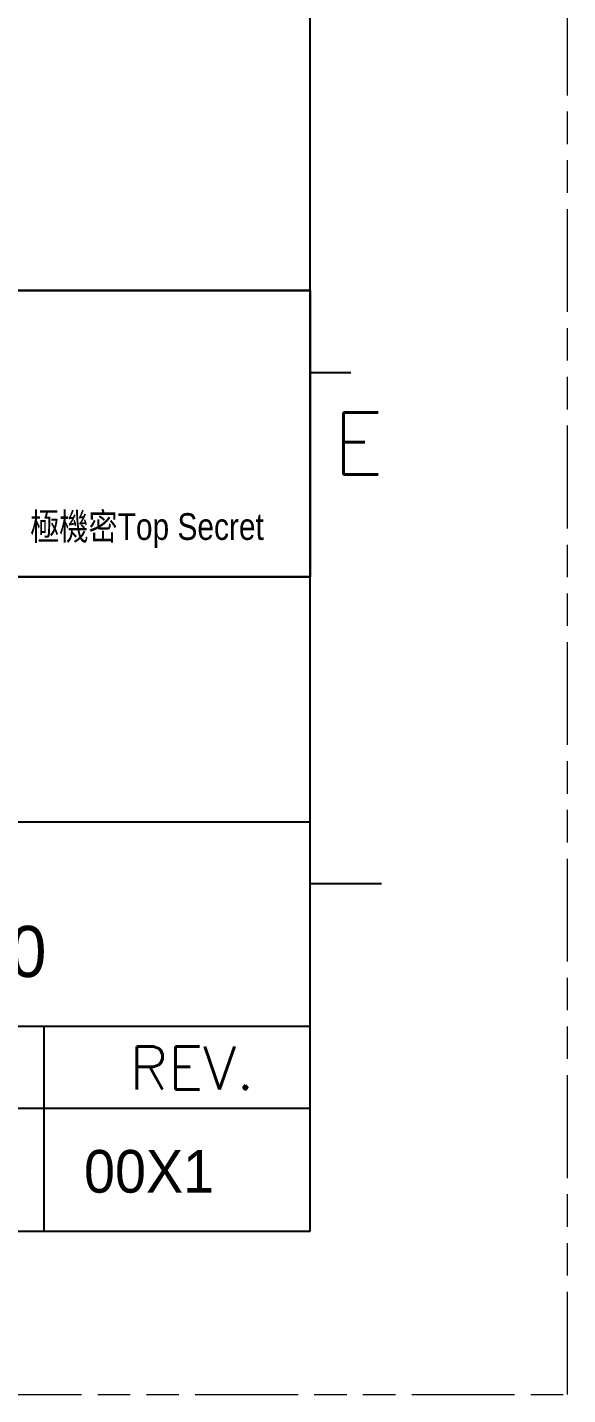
# Model space of a CAD drawing. Extents: x -945 to -170, y -475 to 73.
# Drawn here: x -220 to -170.1, y -474.6 to -348.3 of the extents above; entities that cross this region are included whole.
import ezdxf

# ---------------------------------------------------------------- set-up
doc = ezdxf.new("R2010")
doc.units = 0
doc.linetypes.add('PHANTOM', pattern=[29.5, 9.5, -1.5, 3, -1.5, 3, -1.5, 9.5])
doc.layers.get('0').update_dxf_attribs({"color": 9})
doc.layers.add('0PAPERF', color=2, linetype='PHANTOM', lineweight=0, plot=False)
doc.styles.add('CHINESE', font='PMingLiU.ttf', dxfattribs={"width": 0.8})
doc.styles.add('SIMPLEX', font='simplex.shx')
doc.styles.get("Standard").update_dxf_attribs({"font": 'txt.shx'})

msp = doc.modelspace()

# ---------------------------------------------------------------- linework, layer by layer
for p, q in [((-193.9, -459.53), (-193.9, 44.66)), ((-543.24, -372.66), (-193.9, -372.66)), ((-193.9, -372.66), (-312.87, -372.66)), ((-193.9, -399.1), (-193.9, -372.66)), ((-193.9, -380.22), (-190.13, -380.22)), ((-312.87, -399.1), (-193.9, -399.1)), ((-193.9, -421.76), (-405.4, -421.76)), ((-193.9, -427.42), (-187.29, -427.42)), ((-193.9, -440.64), (-312.87, -440.64)), ((-218.45, -459.53), (-218.45, -440.64)), ((-193.9, -448.2), (-267.55, -448.2)), ((-922.8, -459.53), (-193.9, -459.53))]:
    msp.add_line(p, q)
msp.add_lwpolyline([(-405.4, -372.66), (-193.9, -372.66), (-193.9, -399.1), (-405.4, -399.1)], close=True)
at = {"layer": '0PAPERF'}
for p, q in [((-170.11, -474.63), (-170.11, 72.99)), ((-944.51, -474.63), (-170.11, -474.63))]:
    msp.add_line(p, q, dxfattribs=at)

# ---------------------------------------------------------------- texts
at = {"style": 'SIMPLEX'}
for s, height, p in [('E', 5.74, (-191.79, -389.66)), ('REV.', 3.965, (-210.58, -446.44))]:
    msp.add_text(s, height=height, dxfattribs=at).set_placement(p)
at = {"insert": (-219.76, -393.22), "char_height": 2.4705, "width": 27.1004, "attachment_point": 1, "style": 'CHINESE'}
msp.add_mtext('{\\fPMingLiU|b0|i0|c136|p18;\\C1;極機密\\fArial|b0|i0|c0|p34;Top Secret }', dxfattribs=at)
at = {"linetype": 'Continuous', "width": 56.926, "attachment_point": 1}
for s, insert, char_height in [('{\\f@PMingLiU|b0|i0|c136|p0;A12-0000-\\fPMingLiU|b0|i0|c136|p0;FTSL0658A00}', (-286.91, -431.34), 4.7208), ('{\\fPMingLiU|b0|i0|c136|p0;00X1}', (-214.78, -452.04), 3.934)]:
    msp.add_mtext(s, dxfattribs=dict(at, insert=insert, char_height=char_height))

doc.saveas('drawing.dxf')
